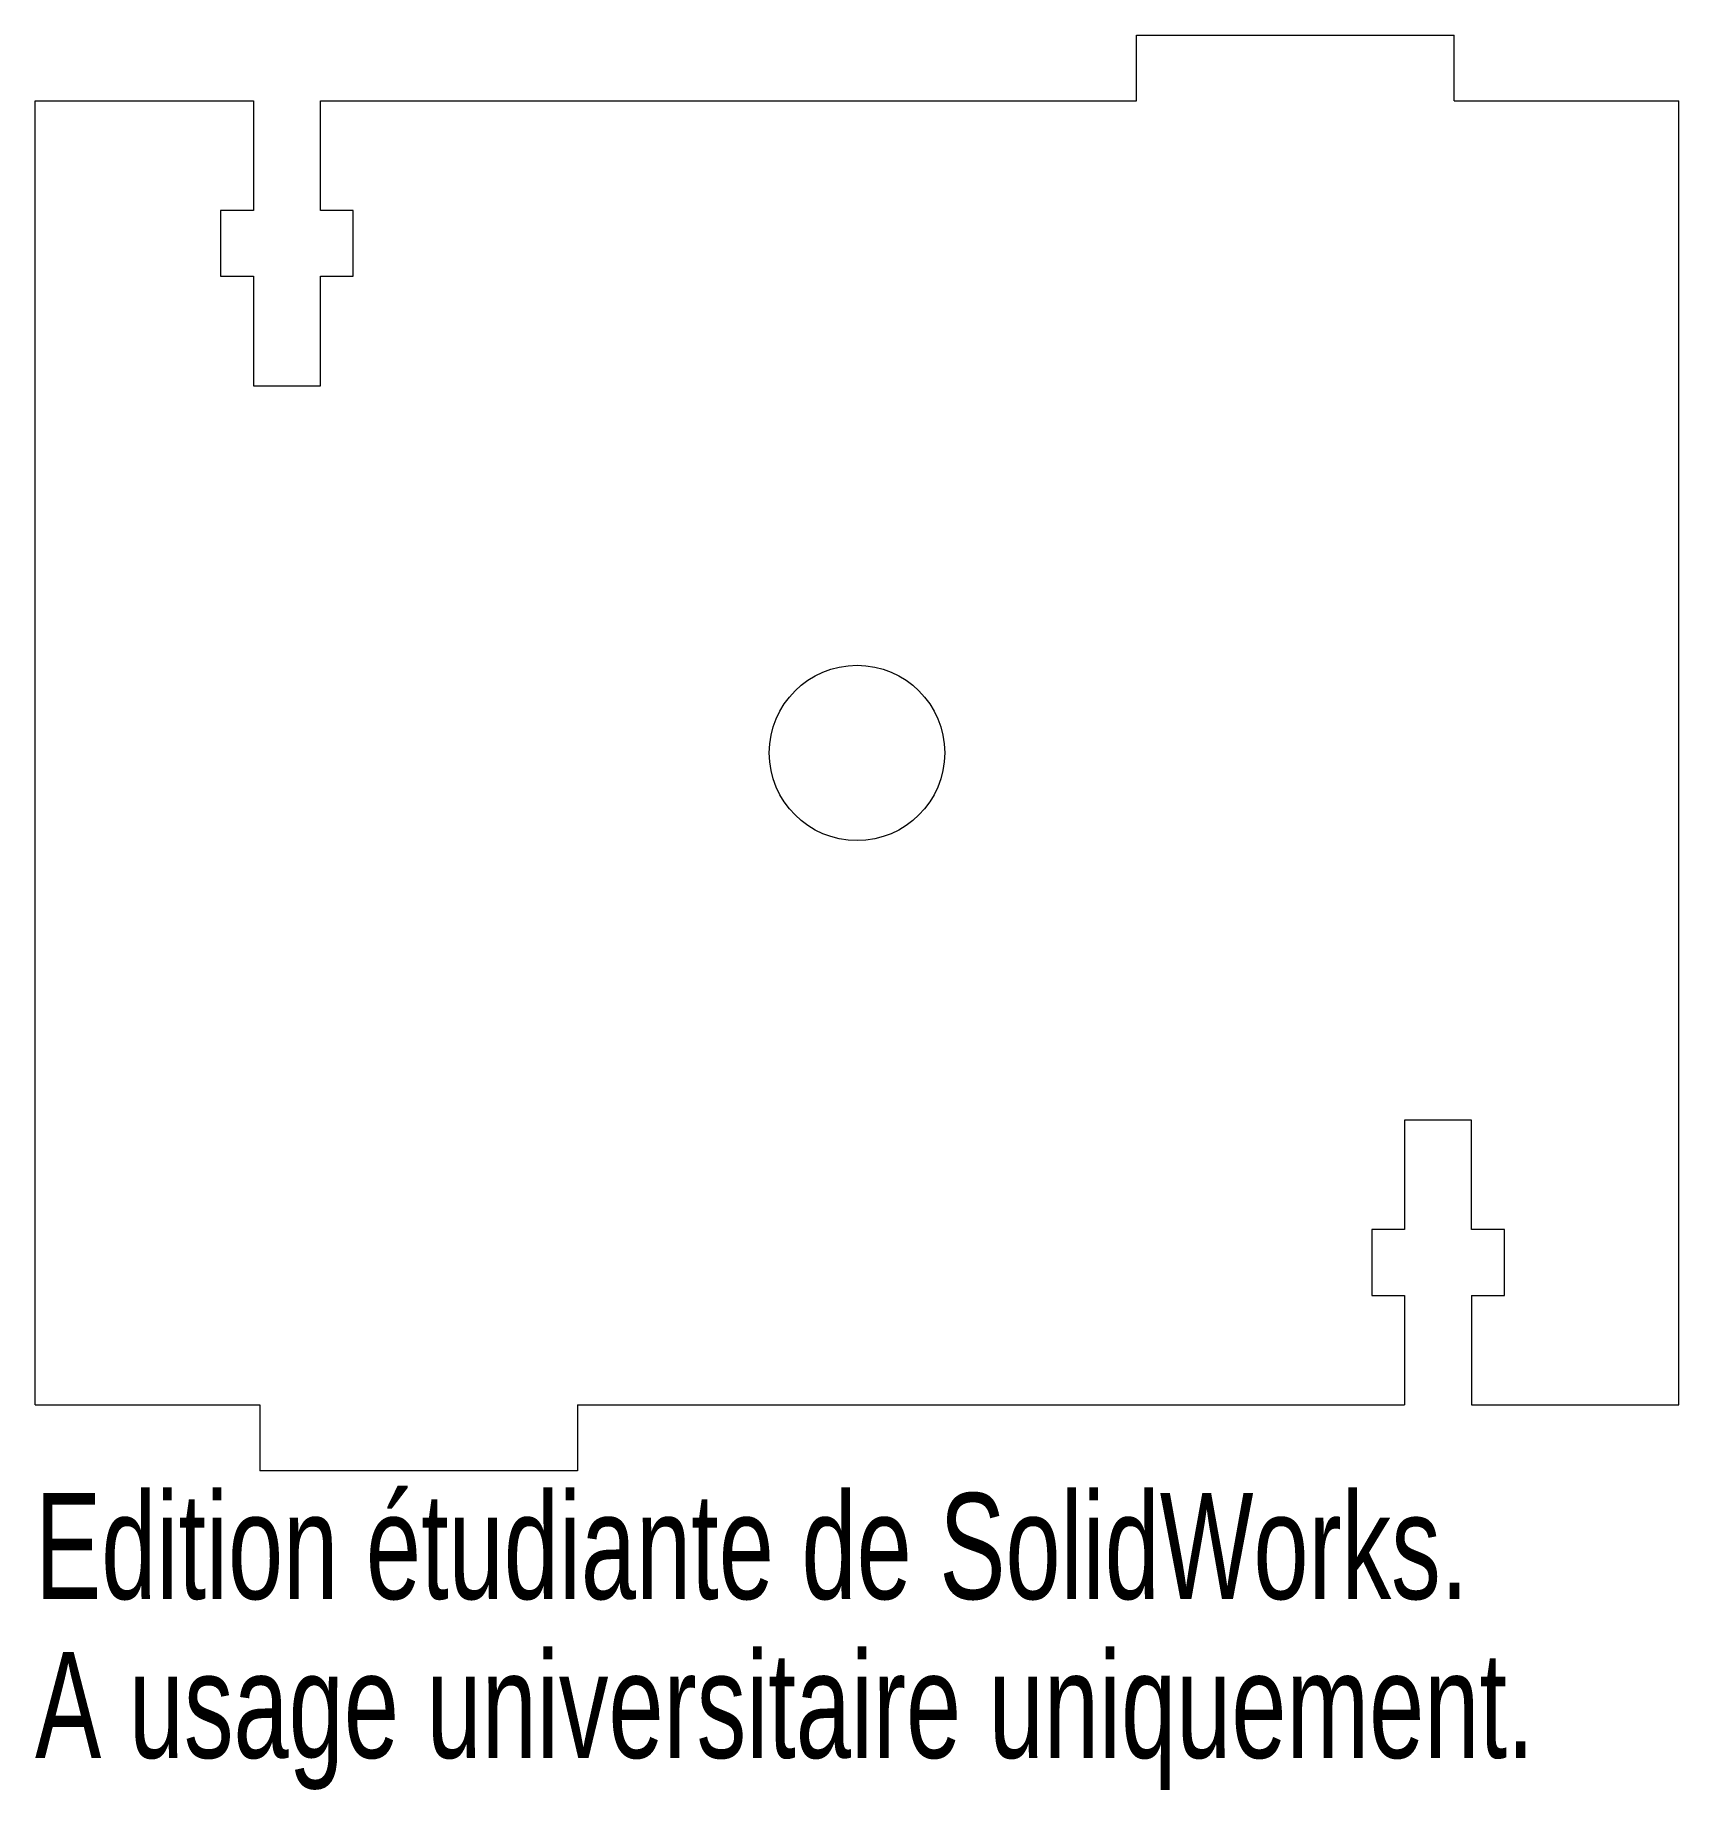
# Model space of a CAD drawing. Header units: millimetres. Extents: x 0 to 75, y -17.6 to 62.5.
import ezdxf

# ---------------------------------------------------------------- set-up
doc = ezdxf.new("R2010")
doc.units = ezdxf.units.MM
doc.styles.add('SLDTEXTSTYLE0', font='TXT', dxfattribs={"width": 0.7})

msp = doc.modelspace()

# ---------------------------------------------------------------- linework, layer by layer
at = {"color": 7, "linetype": 'Continuous', "lineweight": 15}
for p, q in [((50.25, 59.5), (50.25, 62.5)), ((50.25, 62.5), (64.75, 62.5)), ((64.75, 59.5), (64.75, 62.5)), ((0, 0), (0, 59.5)), ((0, 59.5), (9.958, 59.5)), ((9.958, 59.5), (9.958, 54.5)), ((13.016, 54.5), (13.016, 59.5)), ((13.016, 59.5), (50.25, 59.5)), ((64.75, 59.5), (75, 59.5)), ((75, 0), (75, 59.5)), ((9.958, 54.5), (8.458, 54.5)), ((8.458, 54.5), (8.458, 51.5)), ((14.516, 54.5), (13.016, 54.5)), ((14.516, 51.5), (14.516, 54.5)), ((8.458, 51.5), (9.958, 51.5)), ((9.958, 51.5), (9.958, 46.5)), ((13.016, 46.5), (13.016, 51.5)), ((13.016, 51.5), (14.516, 51.5)), ((9.958, 46.5), (13.016, 46.5)), ((65.542, 13), (62.484, 13)), ((62.484, 13), (62.484, 8)), ((65.542, 8), (65.542, 13)), ((62.484, 8), (60.984, 8)), ((60.984, 8), (60.984, 5)), ((67.042, 8), (65.542, 8)), ((67.042, 5), (67.042, 8)), ((60.984, 5), (62.484, 5)), ((62.484, 5), (62.484, 0)), ((65.542, 5), (65.542, 0)), ((65.542, 5), (67.042, 5)), ((0, 0), (10.25, 0)), ((10.25, 0), (10.25, -3)), ((24.75, 0), (62.484, 0)), ((24.75, 0), (24.75, -3)), ((65.542, 0), (75, 0)), ((24.75, -3), (10.25, -3))]:
    msp.add_line(p, q, dxfattribs=at)
msp.add_circle((37.5, 29.75), 4, dxfattribs=at)

# ---------------------------------------------------------------- texts
at = {"color": 7, "linetype": 'Continuous', "char_height": 4.83362, "attachment_point": 1, "style": 'SLDTEXTSTYLE0'}
for s, insert in [('Edition étudiante de SolidWorks.', (0, -4.02)), ('A usage universitaire uniquement.', (0, -11.27))]:
    msp.add_mtext(s, dxfattribs=dict(at, insert=insert))

doc.saveas('drawing.dxf')
